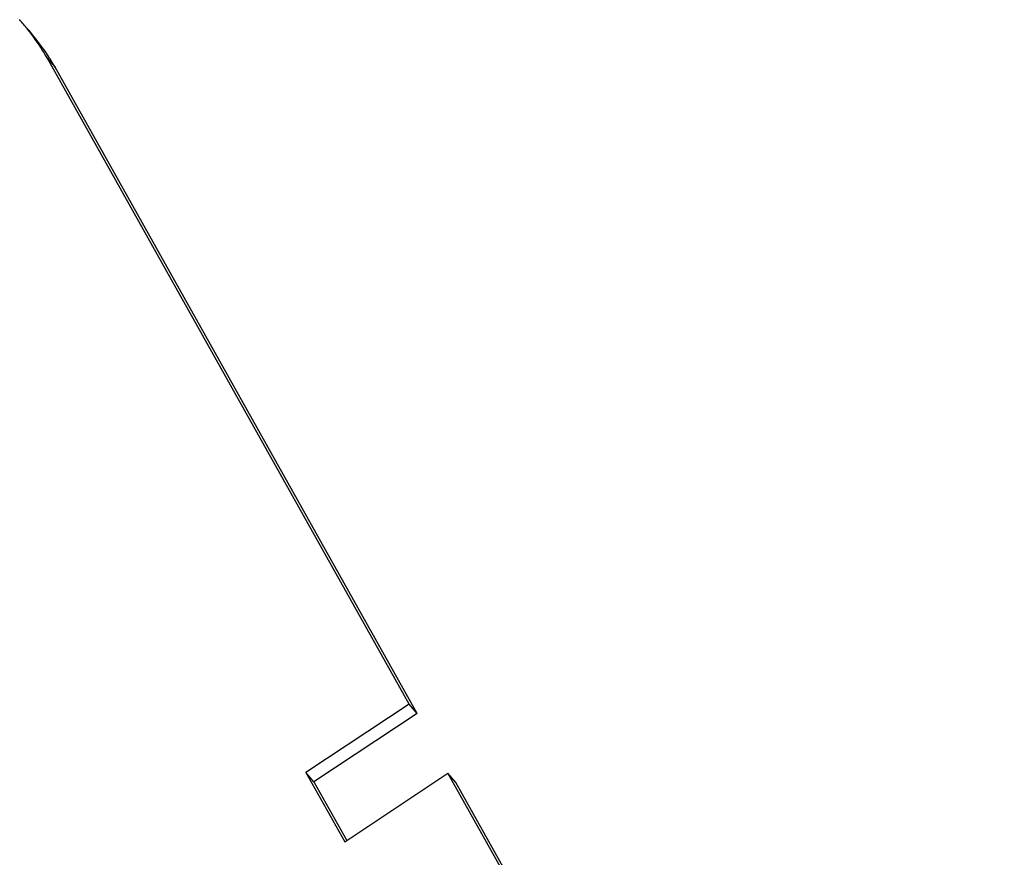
# Model space of a CAD drawing. Header units: millimetres. Extents: x 0 to 594, y 0 to 420.
# Drawn here: x 504.84 to 524.52, y 314.27 to 331.13 of the extents above; entities that cross this region are included whole.
import ezdxf

# ---------------------------------------------------------------- set-up
doc = ezdxf.new("R2010")
doc.units = ezdxf.units.MM
doc.header["$LTSCALE"] = 32.67
doc.layers.get('0').update_dxf_attribs({"linetype": 'CONTINUOUS'})

msp = doc.modelspace()

# ---------------------------------------------------------------- linework, layer by layer
at = {"color": 7, "linetype": 'CONTINUOUS'}
for p, q in [((512.672, 317.368), (505.394, 330.358)), ((505.394, 330.358), (505.554, 330.172)), ((512.832, 317.182), (505.554, 330.172)), ((512.672, 317.368), (510.598, 315.993)), ((512.832, 317.182), (512.672, 317.368)), ((512.832, 317.182), (510.757, 315.808)), ((510.757, 315.808), (510.598, 315.993)), ((510.598, 315.993), (511.376, 314.603)), ((511.376, 314.603), (513.451, 315.977)), ((513.611, 315.792), (513.451, 315.977)), ((524.356, 296.512), (513.451, 315.977)), ((510.757, 315.808), (511.419, 314.627)), ((524.516, 296.326), (513.611, 315.792))]:
    msp.add_line(p, q, dxfattribs=at)
for centre, radius, start, end in [((500.232, 327.143), 6.094, 38.5598, 40.8479), ((502.214, 328.298), 3.83, 29.3001, 32.9607)]:
    msp.add_arc(centre, radius, start, end, dxfattribs=at)
for points, knots in [([(505.394, 330.358), (505.366, 330.409), (505.245, 330.611), (505.107, 330.803), (504.997, 330.942)], [0, 0, 0, 0, 0.247866, 1, 1, 1, 1]), ([(505.428, 330.382), (505.396, 330.431), (505.264, 330.625), (505.117, 330.81), (505.001, 330.944)], [0, 0, 0, 0, 0.247463, 1, 1, 1, 1])]:
    msp.add_open_spline(points, degree=3, knots=knots, dxfattribs=at)

doc.saveas('drawing.dxf')
